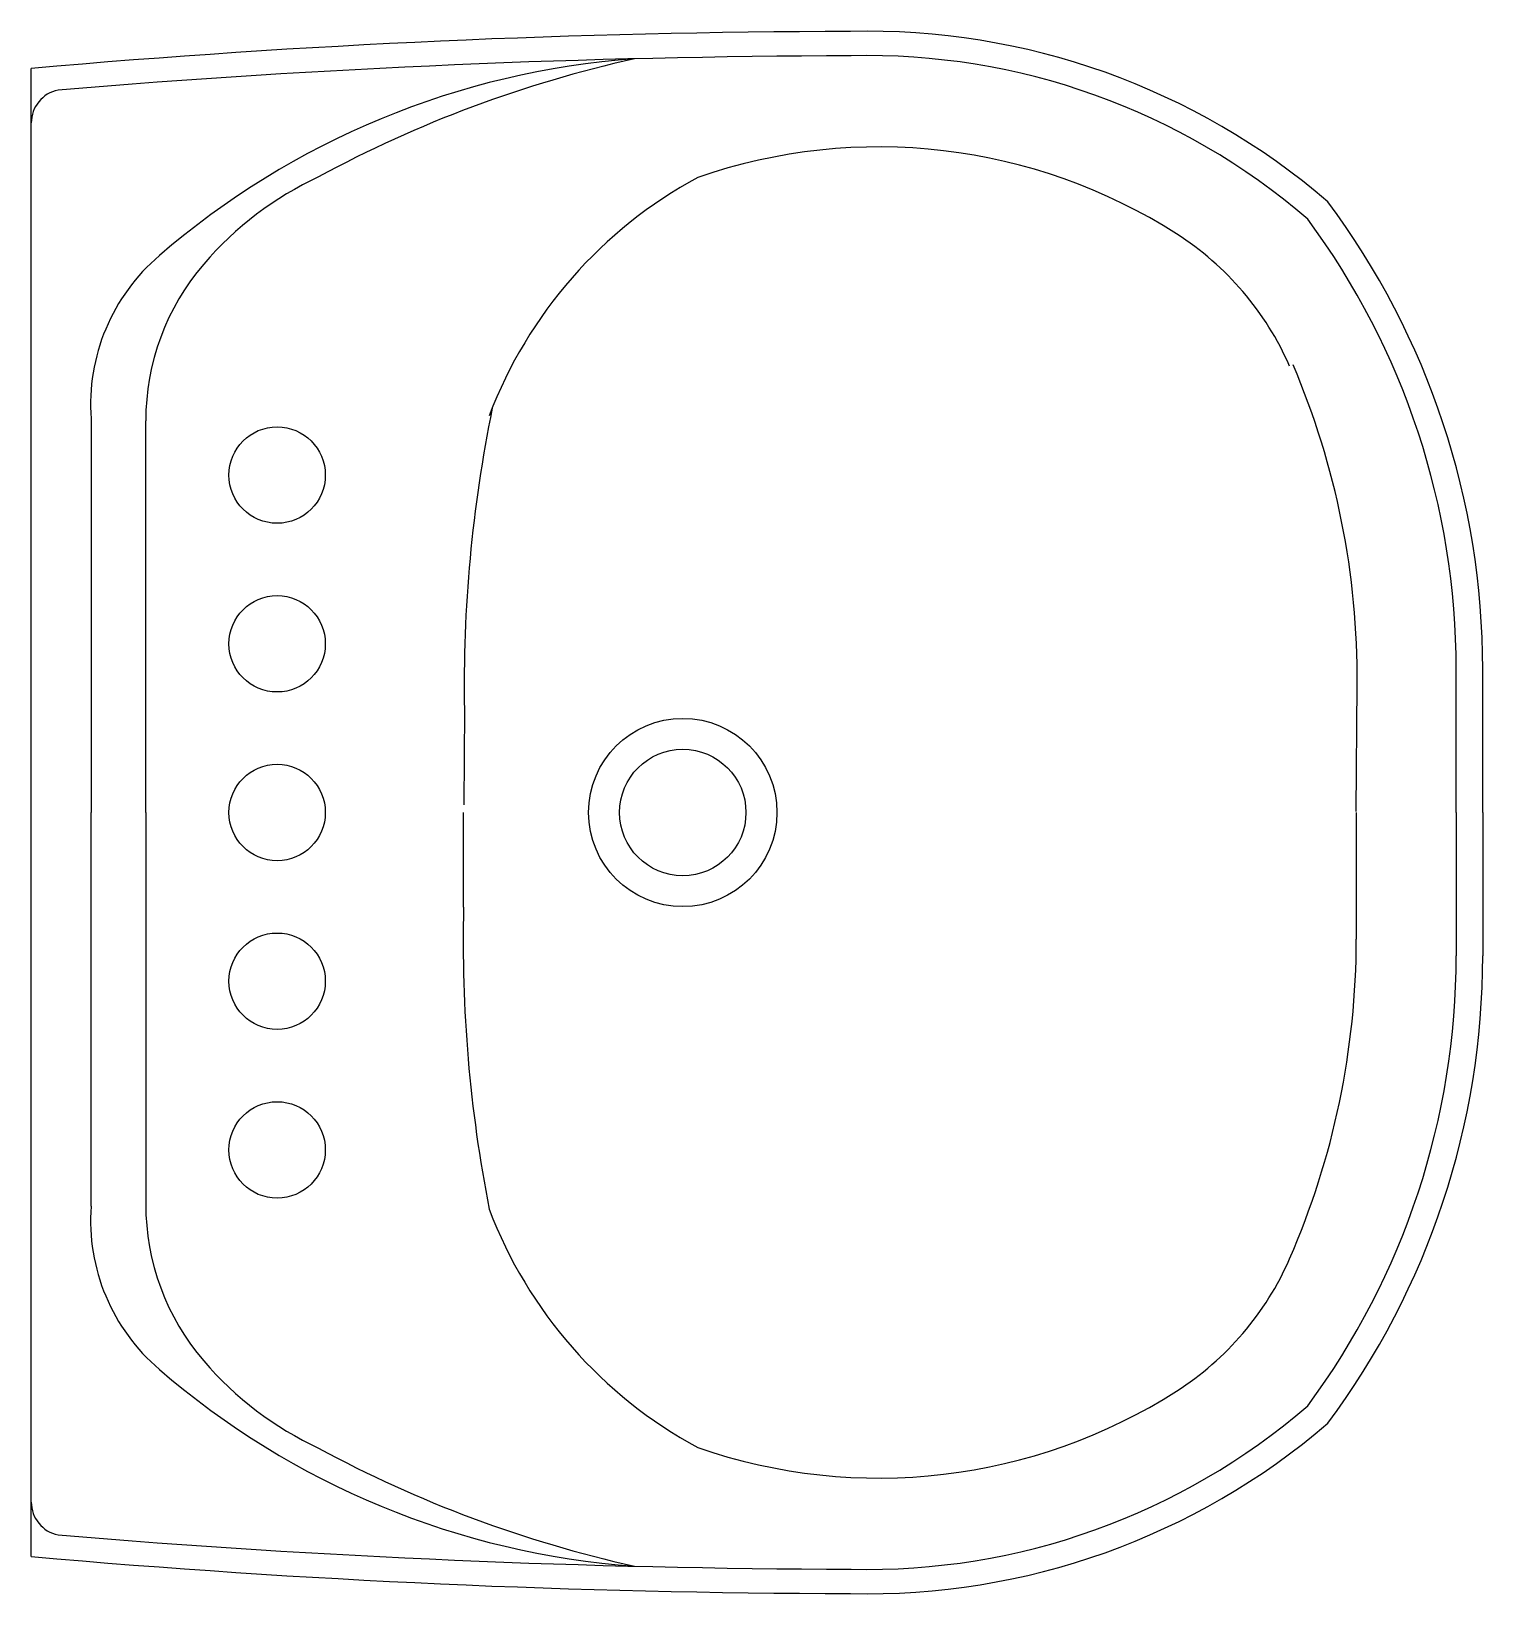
# Model space of a CAD drawing. Header units: millimetres. Extents: x 26.165 to 26.597, y -8.664 to -8.199.
import ezdxf

# ---------------------------------------------------------------- set-up
doc = ezdxf.new("R2010")
doc.units = ezdxf.units.MM
doc.header["$LTSCALE"] = 10

msp = doc.modelspace()

# ---------------------------------------------------------------- linework, layer by layer
for p, q in [((26.16481690602402, -8.653315729037969), (26.16481690602402, -8.210315729037928)), ((26.18261581611785, -8.314614069997793), (26.18261581611785, -8.431815729037952)), ((26.19888217618641, -8.431815729037952), (26.19888217618641, -8.315223151306105)), ((26.58892181771701, -8.431815729037952), (26.58892181771701, -8.389155176127248)), ((26.59681690602401, -8.431815729037952), (26.59681690602401, -8.389155176127248)), ((26.55917478253888, -8.43152979516073), (26.55946130980643, -8.393809554061752)), ((26.29373177812349, -8.401344570224412), (26.29351781636139, -8.429511834447633)), ((26.18261581611785, -8.549017388078108), (26.18261581611785, -8.431815729037952)), ((26.19888217618641, -8.431815729037952), (26.19888217618641, -8.548408306769796)), ((26.29350906616414, -8.459983805888465), (26.29350906616414, -8.431815729037952)), ((26.55917369656132, -8.431815729037952), (26.55917369656132, -8.469537058368184)), ((26.58892181771701, -8.431815729037952), (26.58892181771701, -8.474476281948656)), ((26.59681690602401, -8.431815729037952), (26.59681690602401, -8.474476281948656))]:
    msp.add_line(p, q)
for centre, radius in [((26.23798659249647, -8.331369670700104), 0.01435222222013123), ((26.23798659249647, -8.381592699869026), 0.01435222222013123), ((26.35872289100809, -8.431815729037949), 0.02802111942010756), ((26.35872289100809, -8.431815729037949), 0.01881040184213175), ((26.23798659249647, -8.431815729037949), 0.01435222222013123), ((26.23798659249647, -8.482038758206873), 0.01435222222013123), ((26.23798659249647, -8.532261787375795), 0.01435222222013123)]:
    msp.add_circle(centre, radius)
for centre, radius, start, end in [((26.41522680632623, -11.05310552954292), 2.853797289231399, 90.13125931919049, 95.03396147597704), ((26.41374959100966, -8.409450040081769), 0.2101952377808659, 49.34451671794875, 91.3795601628984), ((26.41713062408669, -11.13362010236757), 2.927071388985386, 90.16155310058615, 94.78819166516793), ((26.36187401180826, -8.449689307166643), 0.242867033008001, 94.12960732200936, 130.8691191839737), ((26.4229731937419, -8.561090205680415), 0.3622645205977604, 102.5292164297066, 118.4569988895658), ((26.41370994211131, -8.40710247955047), 0.2006003487665826, 49.22026629386295, 91.38042123283687), ((26.17481690602402, -8.226558594067487), 0.01, 101.6314786221642, 180), ((26.41706585445369, -8.398352323960736), 0.1646610614108202, 57.43958514312391, 109.1028010491874), ((26.29304738620695, -8.334419239517441), 0.1012627030408452, 114.9359815724901, 139.4176214200199), ((26.42769184004714, -8.361802003957866), 0.1354006114525298, 118.4547724480707, 159.1861924332081), ((26.36379932829339, -8.389155176127247), 0.2330175777306209, 359.9999999999996, 36.67260257893255), ((26.36379932829339, -8.389155176127247), 0.2251224894236188, 359.9999999999996, 36.51410191478706), ((26.45782688948769, -8.334518948148737), 0.08892360803008514, 23.55804711144528, 57.43958514312335), ((26.24073487098216, -8.310399481820387), 0.05827166800277558, 130.4126893678988, 184.1476270411297), ((26.27063698055141, -8.3152231513061), 0.07175480436500692, 139.4176214200215, 180.0000000000014), ((26.32148592757498, -8.392001865827792), 0.2379822478357497, 359.5647830733836, 23.12283018482872), ((26.70664973069101, -8.394143089299591), 0.4129807463793705, 168.4489153665221, 180.9991637160616), ((26.70636040467221, -8.470321560584601), 0.4129807463793705, 178.5656193573234, 191.1158677068628), ((26.32119144872556, -8.469537058368182), 0.2379822478357632, 336.4419528885547, 359.9999999999996), ((26.36379932829339, -8.474476281948654), 0.2251224894236188, 323.4858980853439, 359.9999999999996), ((26.3637993282934, -8.474476281948656), 0.2330175777306138, 323.3273974210672, 0), ((26.27063698055141, -8.548408306769797), 0.07175480436500692, 179.9999999999986, 220.5823785799785), ((26.24073487098216, -8.55323197625551), 0.05827166800277558, 175.8523729588704, 229.5873106321013), ((26.42769184004714, -8.501829454118031), 0.1354006114525298, 200.813807566792, 241.5452275519293), ((26.45782688948769, -8.52911250992716), 0.08892360803008514, 302.5604148568767, 336.4419528885547), ((26.29304738620695, -8.529212218558456), 0.1012627030408452, 220.5823785799801, 245.0640184275099), ((26.36187401180826, -8.413942150909254), 0.242867033008001, 229.1308808160263, 265.8703926779906), ((26.41706585445369, -8.46527913411516), 0.1646610614108202, 250.8971989508126, 302.5604148568761), ((26.41370994211131, -8.456528978525427), 0.2006003487665826, 268.6195787671631, 310.779733706137), ((26.41374959100966, -8.454181417994128), 0.2101952377808659, 268.6204398371016, 310.6554832820513), ((26.4229731937419, -8.302541252395482), 0.3622645205977604, 241.5430011104342, 257.4707835702934), ((26.17481690602402, -8.63707286400841), 0.01, 180, 258.3685213778359), ((26.41713062408669, -5.730011355708333), 2.927071388985378, 265.2118083348321, 269.8384468994138), ((26.41522680632623, -5.810525928532975), 2.853797289231397, 264.966038524023, 269.8687406808095)]:
    msp.add_arc(centre, radius, start, end)

doc.saveas('drawing.dxf')
